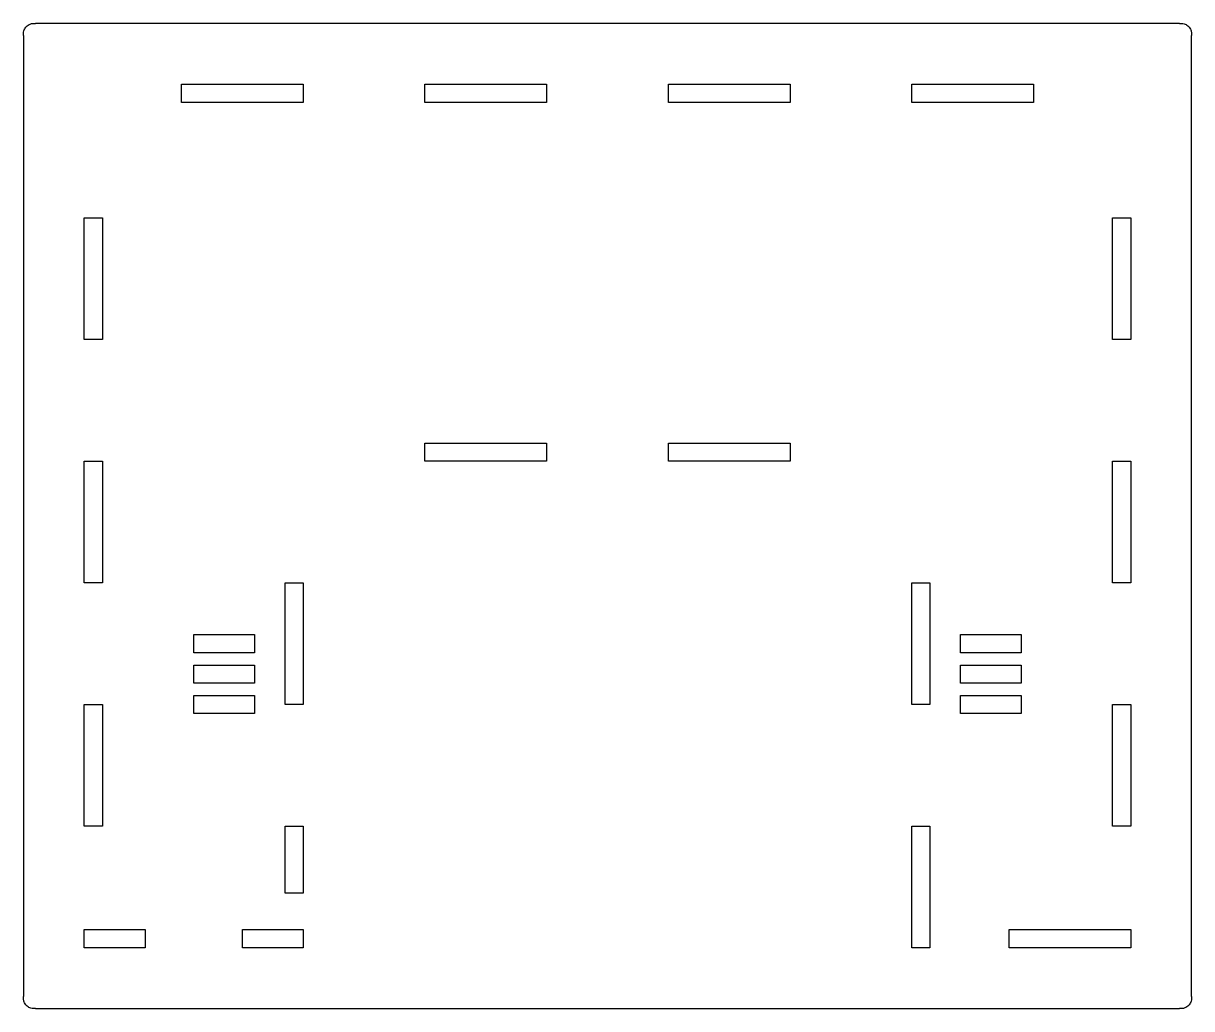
# Model space of a CAD drawing. Header units: millimetres. Extents: x 0 to 192, y 0 to 162.
import ezdxf

# ---------------------------------------------------------------- set-up
doc = ezdxf.new("R2010")
doc.units = ezdxf.units.MM

msp = doc.modelspace()

# ---------------------------------------------------------------- linework, layer by layer
for p, q in [((190, 162), (2, 162)), ((0, 160), (0, 2)), ((192, 2), (192, 160)), ((2, 0), (190, 0))]:
    msp.add_line(p, q)
for points in [[(26, 149), (26, 152), (46, 152), (46, 149)], [(66, 149), (66, 152), (86, 152), (86, 149)], [(106, 149), (106, 152), (126, 152), (126, 149)], [(166, 152), (166, 149), (146, 149), (146, 152)], [(13, 130), (13, 110), (10, 110), (10, 130)], [(182, 130), (182, 110), (179, 110), (179, 130)], [(86, 93), (86, 90), (66, 90), (66, 93)], [(126, 93), (126, 90), (106, 90), (106, 93)], [(13, 90), (13, 70), (10, 70), (10, 90)], [(179, 70), (179, 90), (182, 90), (182, 70)], [(46, 70), (46, 50), (43, 50), (43, 70)], [(149, 70), (149, 50), (146, 50), (146, 70)], [(38, 61.5), (38, 58.5), (28, 58.5), (28, 61.5)], [(164, 61.5), (164, 58.5), (154, 58.5), (154, 61.5)], [(28, 56.5), (38, 56.5), (38, 53.5), (28, 53.5)], [(164, 56.5), (164, 53.5), (154, 53.5), (154, 56.5)], [(13, 50), (13, 30), (10, 30), (10, 50)], [(28, 48.5), (28, 51.5), (38, 51.5), (38, 48.5)], [(154, 48.5), (154, 51.5), (164, 51.5), (164, 48.5)], [(179, 30), (179, 50), (182, 50), (182, 30)], [(46, 30), (46, 19), (43, 19), (43, 30)], [(146, 10), (146, 30), (149, 30), (149, 10)], [(20, 13), (20, 10), (10, 10), (10, 13)], [(46, 13), (46, 10), (36, 10), (36, 13)], [(182, 13), (182, 10), (162, 10), (162, 13)]]:
    msp.add_lwpolyline(points, close=True)
for points in [[(0, 160), (0, 160.24), (0, 160.5), (0.15, 160.99), (0.26, 161.19), (0.54, 161.52), (0.73, 161.69), (1.14, 161.9), (1.32, 161.95), (1.65, 162), (1.83, 162), (2, 162)], [(190, 162), (190.24, 162), (190.5, 162), (190.99, 161.85), (191.19, 161.74), (191.52, 161.46), (191.69, 161.27), (191.9, 160.86), (191.95, 160.68), (192, 160.35), (192, 160.17), (192, 160)], [(2, 0), (1.76, 0), (1.5, 0), (1.01, 0.15), (0.81, 0.26), (0.48, 0.54), (0.31, 0.73), (0.1, 1.14), (0.05, 1.32), (0, 1.65), (0, 1.83), (0, 2)], [(192, 2), (192, 1.76), (192, 1.5), (191.85, 1.01), (191.74, 0.81), (191.46, 0.48), (191.27, 0.31), (190.86, 0.1), (190.68, 0.05), (190.35, 0), (190.17, 0), (190, 0)]]:
    msp.add_open_spline(points, degree=3, knots=[0, 0, 0, 0, 0.0729016, 0.0729016, 0.1284561, 0.1284561, 0.1795688, 0.1795688, 0.2215881, 0.2215881, 0.2719873, 0.2719873, 0.2719873, 0.2719873])

doc.saveas('drawing.dxf')
